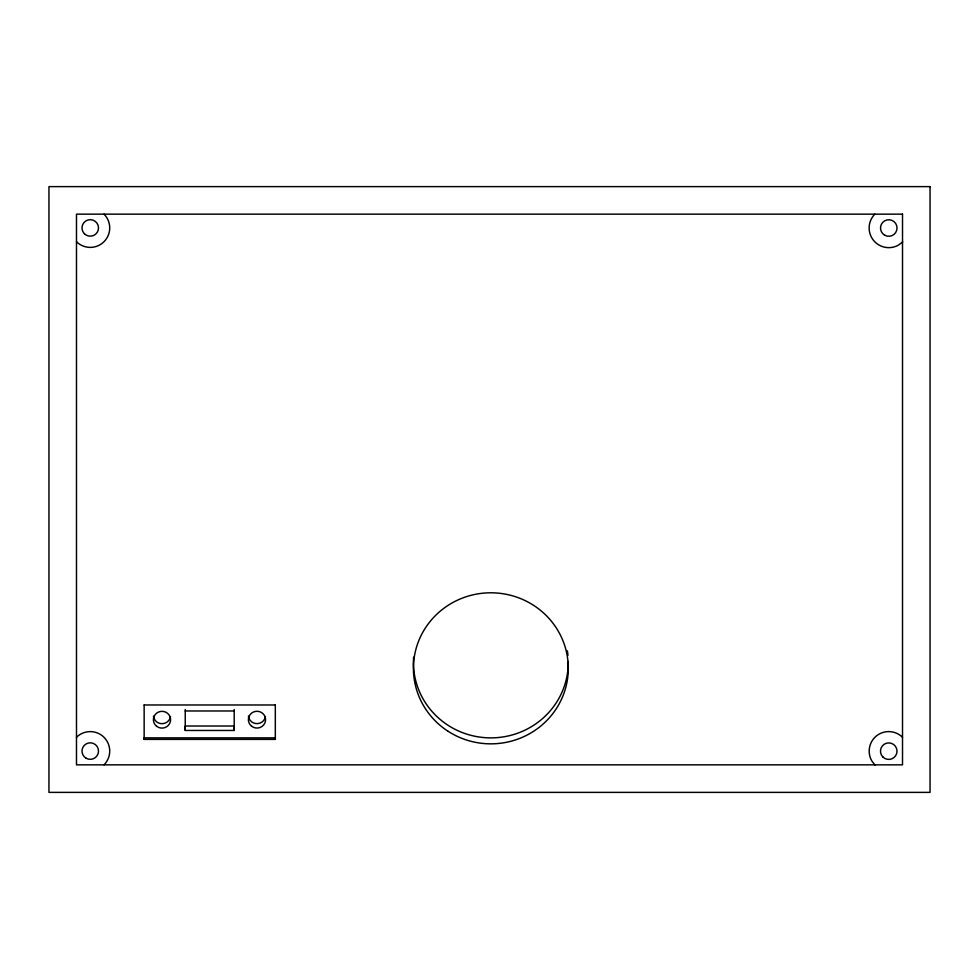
<?xml version="1.0" encoding="UTF-8"?>
<svg xmlns="http://www.w3.org/2000/svg" width="979" height="979" viewBox="0 0 979 979"><rect width="100%" height="100%" fill="white"/><g stroke="black" fill="none" stroke-linecap="round" stroke-linejoin="round"><path stroke-width="1.47" d="M144.146 739.39L144.146 737.86L275.319 737.86L275.319 739.39L144.146 739.39L144.146 704.953M185.239 730.456L185.239 726.014L234.201 726.014L234.201 730.456L185.239 730.456L185.239 709.53M902.699 241.874L898.587 245.031A19.653 19.653 0 0 1 874.834 214.156M144.146 704.978L275.319 704.978M185.239 710.974L234.201 710.974M874.981 765.027L871.848 760.977A19.531 19.531 0 0 1 902.516 737.309M275.319 704.953L275.319 739.39M234.201 709.53L234.201 730.456M76.484 737.309A19.47 19.47 0 0 1 104.019 737.309A19.47 19.47 0 0 1 104.019 764.844M104.019 214.156A19.47 19.47 0 0 1 104.019 241.691A19.47 19.47 0 0 1 76.484 241.691M568.285 661.461A77.439 75.518 0 0 1 488.668 737.848A77.439 75.518 0 0 1 413.591 657.203M567.379 650.827A77.439 75.518 0 0 1 567.955 655.355M265.48 716.506A8.603 8.395 0 0 1 248.421 716.126M170.505 716.567A8.603 8.395 0 0 1 153.446 716.187M930.05 186.622L48.95 186.622L48.95 792.378L930.05 792.378L930.05 186.622M902.516 214.156L76.484 214.156L76.484 764.844L902.516 764.844L902.516 214.156M84.414 233.761A8.26 8.26 0 0 0 98.23 230.065A8.26 8.26 0 0 0 88.11 219.945A8.26 8.26 0 0 0 84.414 233.761M882.911 757.012A8.26 8.26 0 0 0 896.727 753.304A8.26 8.26 0 0 0 886.607 743.183A8.26 8.26 0 0 0 882.911 757.012M884.637 235.168A8.26 8.26 0 0 0 897.033 228.009A8.26 8.26 0 0 0 884.637 220.862A8.26 8.26 0 0 0 884.637 235.168M86.066 758.199A8.26 8.26 0 0 0 98.512 751.138A8.26 8.26 0 0 0 86.176 743.893A8.26 8.26 0 0 0 86.066 758.199M447.636 730.983A77.439 75.518 0 0 0 568.114 673.479A77.439 75.518 0 0 0 456.801 600.494A77.439 75.518 0 0 0 447.636 730.983M251.579 726.198A8.603 8.395 0 0 0 265.48 720.948A8.603 8.395 0 0 0 253.867 711.831A8.603 8.395 0 0 0 251.579 726.198M156.603 726.259A8.603 8.395 0 0 0 170.493 720.997A8.603 8.395 0 0 0 158.879 711.892A8.603 8.395 0 0 0 156.603 726.259"/></g></svg>
